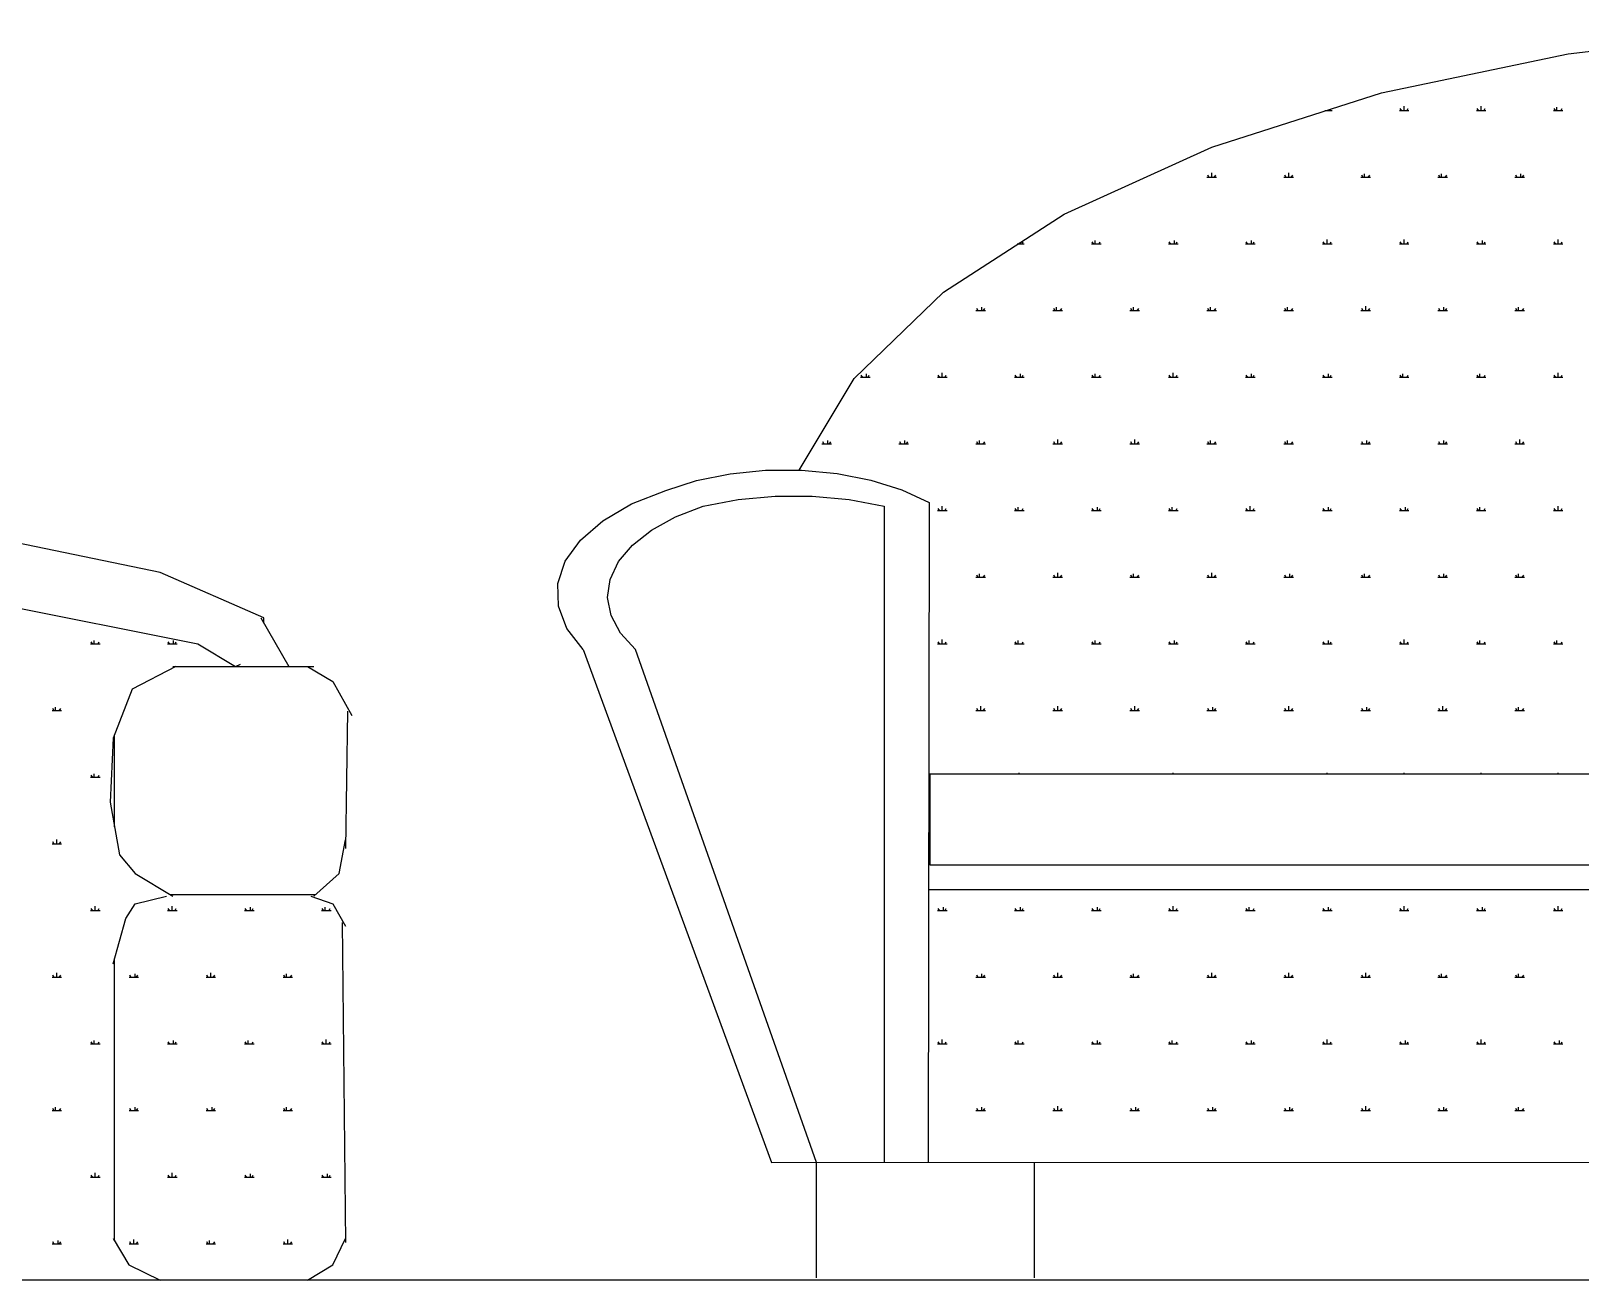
# Model space of a CAD drawing. Header units: inches. Extents: x 6 to 48.5, y 12.5 to 37.3.
# Drawn here: x 8.425 to 9.43, y 33.115 to 33.926 of the extents above; entities that cross this region are included whole.
import ezdxf

# ---------------------------------------------------------------- set-up
doc = ezdxf.new("R2010")
doc.units = ezdxf.units.IN
doc.header["$MEASUREMENT"] = 0
doc.layers.add('1', color=1, linetype='Continuous')

msp = doc.modelspace()

# ---------------------------------------------------------------- linework, layer by layer
at = {"layer": '1'}
for p, q in [((9.4227, 33.9116), (9.5507, 33.9265)), ((9.3016, 33.8862), (9.4227, 33.9116)), ((9.1913, 33.8511), (9.3016, 33.8862)), ((9.2647, 33.8745), (9.2647, 33.8745)), ((9.2694, 33.8745), (9.2647, 33.8745)), ((9.2663, 33.8745), (9.2663, 33.875)), ((9.2679, 33.8745), (9.2686, 33.8757)), ((9.3194, 33.8745), (9.3132, 33.8745)), ((9.3147, 33.8745), (9.3137, 33.8762)), ((9.3163, 33.8745), (9.3163, 33.8776)), ((9.3179, 33.8745), (9.3189, 33.8762)), ((9.3694, 33.8745), (9.3632, 33.8745)), ((9.3647, 33.8745), (9.3637, 33.8762)), ((9.3663, 33.8745), (9.3663, 33.8776)), ((9.3679, 33.8745), (9.3689, 33.8762)), ((9.4194, 33.8745), (9.4132, 33.8745)), ((9.4147, 33.8745), (9.4137, 33.8762)), ((9.4155, 33.8745), (9.4155, 33.877)), ((9.4179, 33.8745), (9.4189, 33.8762)), ((9.0954, 33.8075), (9.1913, 33.8511)), ((9.1944, 33.8312), (9.1882, 33.8312)), ((9.1897, 33.8312), (9.1887, 33.8329)), ((9.1913, 33.8312), (9.1913, 33.8343)), ((9.1929, 33.8312), (9.1939, 33.8329)), ((9.2444, 33.8312), (9.2382, 33.8312)), ((9.2397, 33.8312), (9.2387, 33.8329)), ((9.2413, 33.8312), (9.2413, 33.8343)), ((9.2429, 33.8312), (9.2439, 33.8329)), ((9.2944, 33.8312), (9.2882, 33.8312)), ((9.2897, 33.8312), (9.2887, 33.8329)), ((9.2905, 33.8312), (9.2905, 33.8337)), ((9.2929, 33.8312), (9.2939, 33.8329)), ((9.3444, 33.8312), (9.3382, 33.8312)), ((9.3397, 33.8312), (9.3387, 33.8329)), ((9.3405, 33.8312), (9.3405, 33.8337)), ((9.3429, 33.8312), (9.3439, 33.8329)), ((9.3944, 33.8312), (9.3882, 33.8312)), ((9.3897, 33.8312), (9.3887, 33.8329)), ((9.3921, 33.8312), (9.3921, 33.8337)), ((9.3929, 33.8312), (9.3939, 33.8329)), ((9.0172, 33.7569), (9.0954, 33.8075)), ((9.0671, 33.7879), (9.0671, 33.7892)), ((9.0679, 33.7879), (9.0689, 33.7896)), ((9.1147, 33.7879), (9.1137, 33.7896)), ((9.1155, 33.7879), (9.1155, 33.7904)), ((9.1179, 33.7879), (9.1189, 33.7896)), ((9.1647, 33.7879), (9.1637, 33.7896)), ((9.1671, 33.7879), (9.1671, 33.7904)), ((9.1679, 33.7879), (9.1689, 33.7896)), ((9.2147, 33.7879), (9.2137, 33.7896)), ((9.2171, 33.7879), (9.2171, 33.7904)), ((9.2179, 33.7879), (9.2189, 33.7896)), ((9.2647, 33.7879), (9.2637, 33.7896)), ((9.2663, 33.7879), (9.2663, 33.791)), ((9.2679, 33.7879), (9.2689, 33.7896)), ((9.3147, 33.7879), (9.3137, 33.7896)), ((9.3163, 33.7879), (9.3163, 33.791)), ((9.3179, 33.7879), (9.3189, 33.7896)), ((9.3647, 33.7879), (9.3637, 33.7896)), ((9.3671, 33.7879), (9.3671, 33.7904)), ((9.3679, 33.7879), (9.3689, 33.7896)), ((9.4147, 33.7879), (9.4137, 33.7896)), ((9.4163, 33.7879), (9.4163, 33.791)), ((9.4179, 33.7879), (9.4189, 33.7896)), ((9.0694, 33.7879), (9.065, 33.7879)), ((9.1194, 33.7879), (9.1132, 33.7879)), ((9.1694, 33.7879), (9.1632, 33.7879)), ((9.2194, 33.7879), (9.2132, 33.7879)), ((9.2694, 33.7879), (9.2632, 33.7879)), ((9.3194, 33.7879), (9.3132, 33.7879)), ((9.3694, 33.7879), (9.3632, 33.7879)), ((9.4194, 33.7879), (9.4132, 33.7879)), ((8.9592, 33.7008), (9.0172, 33.7569)), ((9.0444, 33.7446), (9.0382, 33.7446)), ((9.0397, 33.7446), (9.0387, 33.7463)), ((9.0421, 33.7446), (9.0421, 33.7471)), ((9.0429, 33.7446), (9.0439, 33.7463)), ((9.0944, 33.7446), (9.0882, 33.7446)), ((9.0897, 33.7446), (9.0887, 33.7463)), ((9.0905, 33.7446), (9.0905, 33.7471)), ((9.0929, 33.7446), (9.0939, 33.7463)), ((9.1444, 33.7446), (9.1382, 33.7446)), ((9.1397, 33.7446), (9.1387, 33.7463)), ((9.1405, 33.7446), (9.1405, 33.7471)), ((9.1429, 33.7446), (9.1439, 33.7463)), ((9.1944, 33.7446), (9.1882, 33.7446)), ((9.1897, 33.7446), (9.1887, 33.7463)), ((9.1905, 33.7446), (9.1905, 33.7471)), ((9.1929, 33.7446), (9.1939, 33.7463)), ((9.2444, 33.7446), (9.2382, 33.7446)), ((9.2397, 33.7446), (9.2387, 33.7463)), ((9.2405, 33.7446), (9.2405, 33.7471)), ((9.2429, 33.7446), (9.2439, 33.7463)), ((9.2944, 33.7446), (9.2882, 33.7446)), ((9.2897, 33.7446), (9.2887, 33.7463)), ((9.2913, 33.7446), (9.2913, 33.7477)), ((9.2929, 33.7446), (9.2939, 33.7463)), ((9.3444, 33.7446), (9.3382, 33.7446)), ((9.3397, 33.7446), (9.3387, 33.7463)), ((9.3421, 33.7446), (9.3421, 33.7471)), ((9.3429, 33.7446), (9.3439, 33.7463)), ((9.3944, 33.7446), (9.3882, 33.7446)), ((9.3897, 33.7446), (9.3887, 33.7463)), ((9.3905, 33.7446), (9.3905, 33.7471)), ((9.3929, 33.7446), (9.3939, 33.7463)), ((8.9233, 33.6411), (8.9592, 33.7008)), ((8.9694, 33.7013), (8.9632, 33.7013)), ((8.9647, 33.7013), (8.9637, 33.703)), ((8.9671, 33.7013), (8.9671, 33.7038)), ((8.9679, 33.7013), (8.9689, 33.703)), ((9.0194, 33.7013), (9.0132, 33.7013)), ((9.0147, 33.7013), (9.0137, 33.703)), ((9.0163, 33.7013), (9.0163, 33.7044)), ((9.0179, 33.7013), (9.0189, 33.703)), ((9.0694, 33.7013), (9.0632, 33.7013)), ((9.0647, 33.7013), (9.0637, 33.703)), ((9.0671, 33.7013), (9.0671, 33.7038)), ((9.0679, 33.7013), (9.0689, 33.703)), ((9.1194, 33.7013), (9.1132, 33.7013)), ((9.1147, 33.7013), (9.1137, 33.703)), ((9.1155, 33.7013), (9.1155, 33.7038)), ((9.1179, 33.7013), (9.1189, 33.703)), ((9.1694, 33.7013), (9.1632, 33.7013)), ((9.1647, 33.7013), (9.1637, 33.703)), ((9.1663, 33.7013), (9.1663, 33.7044)), ((9.1679, 33.7013), (9.1689, 33.703)), ((9.2194, 33.7013), (9.2132, 33.7013)), ((9.2147, 33.7013), (9.2137, 33.703)), ((9.2171, 33.7013), (9.2171, 33.7038)), ((9.2179, 33.7013), (9.2189, 33.703)), ((9.2694, 33.7013), (9.2632, 33.7013)), ((9.2647, 33.7013), (9.2637, 33.703)), ((9.2671, 33.7013), (9.2671, 33.7038)), ((9.2679, 33.7013), (9.2689, 33.703)), ((9.3194, 33.7013), (9.3132, 33.7013)), ((9.3147, 33.7013), (9.3137, 33.703)), ((9.3155, 33.7013), (9.3155, 33.7038)), ((9.3179, 33.7013), (9.3189, 33.703)), ((9.3694, 33.7013), (9.3632, 33.7013)), ((9.3647, 33.7013), (9.3637, 33.703)), ((9.3655, 33.7013), (9.3655, 33.7038)), ((9.3679, 33.7013), (9.3689, 33.703)), ((9.4194, 33.7013), (9.4132, 33.7013)), ((9.4147, 33.7013), (9.4137, 33.703)), ((9.4163, 33.7013), (9.4163, 33.7044)), ((9.4179, 33.7013), (9.4189, 33.703)), ((8.9397, 33.658), (8.9387, 33.6597)), ((8.9421, 33.658), (8.9421, 33.6605)), ((8.9429, 33.658), (8.9439, 33.6597)), ((8.9897, 33.658), (8.9887, 33.6597)), ((8.9921, 33.658), (8.9921, 33.6605)), ((8.9929, 33.658), (8.9939, 33.6597)), ((9.0397, 33.658), (9.0387, 33.6597)), ((9.0405, 33.658), (9.0405, 33.6605)), ((9.0429, 33.658), (9.0439, 33.6597)), ((9.0897, 33.658), (9.0887, 33.6597)), ((9.0913, 33.658), (9.0913, 33.6611)), ((9.0929, 33.658), (9.0939, 33.6597)), ((9.1397, 33.658), (9.1387, 33.6597)), ((9.1413, 33.658), (9.1413, 33.6611)), ((9.1429, 33.658), (9.1439, 33.6597)), ((9.1897, 33.658), (9.1887, 33.6597)), ((9.1905, 33.658), (9.1905, 33.6605)), ((9.1929, 33.658), (9.1939, 33.6597)), ((9.2397, 33.658), (9.2387, 33.6597)), ((9.2405, 33.658), (9.2405, 33.6605)), ((9.2429, 33.658), (9.2439, 33.6597)), ((9.2897, 33.658), (9.2887, 33.6597)), ((9.2921, 33.658), (9.2921, 33.6605)), ((9.2929, 33.658), (9.2939, 33.6597)), ((9.3397, 33.658), (9.3387, 33.6597)), ((9.3421, 33.658), (9.3421, 33.6605)), ((9.3429, 33.658), (9.3439, 33.6597)), ((9.3897, 33.658), (9.3887, 33.6597)), ((9.3913, 33.658), (9.3913, 33.6611)), ((9.3929, 33.658), (9.3939, 33.6597)), ((8.9444, 33.658), (8.9382, 33.658)), ((8.9944, 33.658), (8.9882, 33.658)), ((9.0444, 33.658), (9.0382, 33.658)), ((9.0944, 33.658), (9.0882, 33.658)), ((9.1444, 33.658), (9.1382, 33.658)), ((9.1944, 33.658), (9.1882, 33.658)), ((9.2444, 33.658), (9.2382, 33.658)), ((9.2944, 33.658), (9.2882, 33.658)), ((9.3444, 33.658), (9.3382, 33.658)), ((9.3944, 33.658), (9.3882, 33.658)), ((8.8567, 33.6345), (8.8786, 33.6388)), ((8.8786, 33.6388), (8.9016, 33.6411)), ((8.9016, 33.6411), (8.9249, 33.6411)), ((8.9249, 33.6411), (8.948, 33.639)), ((8.948, 33.639), (8.9699, 33.6347)), ((8.8145, 33.6193), (8.8367, 33.6281)), ((8.8367, 33.6281), (8.8567, 33.6345)), ((8.9699, 33.6347), (8.99, 33.6284)), ((8.99, 33.6284), (9.0078, 33.6203)), ((8.7958, 33.6084), (8.8145, 33.6193)), ((8.861, 33.6178), (8.8838, 33.6221)), ((8.8838, 33.6221), (8.9077, 33.6243)), ((8.9077, 33.6243), (8.9319, 33.6243)), ((8.9319, 33.6243), (8.9558, 33.6221)), ((8.9558, 33.6221), (8.9786, 33.6178)), ((9.0078, 33.6203), (9.0071, 33.1917)), ((8.7813, 33.5958), (8.7958, 33.6084)), ((8.8275, 33.6023), (8.843, 33.6108)), ((8.843, 33.6108), (8.861, 33.6178)), ((8.9786, 33.6178), (8.9786, 33.1916)), ((9.0194, 33.6147), (9.0132, 33.6147)), ((9.0147, 33.6147), (9.0137, 33.6164)), ((9.0163, 33.6147), (9.0163, 33.6178)), ((9.0179, 33.6147), (9.0189, 33.6164)), ((9.0694, 33.6147), (9.0632, 33.6147)), ((9.0647, 33.6147), (9.0637, 33.6164)), ((9.0655, 33.6147), (9.0655, 33.6172)), ((9.0679, 33.6147), (9.0689, 33.6164)), ((9.1194, 33.6147), (9.1132, 33.6147)), ((9.1147, 33.6147), (9.1137, 33.6164)), ((9.1171, 33.6147), (9.1171, 33.6172)), ((9.1179, 33.6147), (9.1189, 33.6164)), ((9.1694, 33.6147), (9.1632, 33.6147)), ((9.1647, 33.6147), (9.1637, 33.6164)), ((9.1655, 33.6147), (9.1655, 33.6172)), ((9.1679, 33.6147), (9.1689, 33.6164)), ((9.2194, 33.6147), (9.2132, 33.6147)), ((9.2147, 33.6147), (9.2137, 33.6164)), ((9.2163, 33.6147), (9.2163, 33.6178)), ((9.2179, 33.6147), (9.2189, 33.6164)), ((9.2694, 33.6147), (9.2632, 33.6147)), ((9.2647, 33.6147), (9.2637, 33.6164)), ((9.2671, 33.6147), (9.2671, 33.6172)), ((9.2679, 33.6147), (9.2689, 33.6164)), ((9.3194, 33.6147), (9.3132, 33.6147)), ((9.3147, 33.6147), (9.3137, 33.6164)), ((9.3171, 33.6147), (9.3171, 33.6172)), ((9.3179, 33.6147), (9.3189, 33.6164)), ((9.3694, 33.6147), (9.3632, 33.6147)), ((9.3647, 33.6147), (9.3637, 33.6164)), ((9.3655, 33.6147), (9.3655, 33.6172)), ((9.3679, 33.6147), (9.3689, 33.6164)), ((9.4194, 33.6147), (9.4132, 33.6147)), ((9.4147, 33.6147), (9.4137, 33.6164)), ((9.4163, 33.6147), (9.4163, 33.6178)), ((9.4179, 33.6147), (9.4189, 33.6164)), ((8.5085, 33.5748), (8.3903, 33.5992)), ((8.8151, 33.5926), (8.8275, 33.6023)), ((8.7714, 33.5821), (8.7813, 33.5958)), ((8.806, 33.5818), (8.8151, 33.5926)), ((8.7666, 33.5676), (8.7714, 33.5821)), ((8.8006, 33.5703), (8.806, 33.5818)), ((8.8102, 33.5867), (8.8102, 33.5867)), ((8.5757, 33.5454), (8.5085, 33.5748)), ((8.767, 33.5528), (8.7666, 33.5676)), ((8.799, 33.5585), (8.8006, 33.5703)), ((9.0444, 33.5714), (9.0382, 33.5714)), ((9.0397, 33.5714), (9.0387, 33.5731)), ((9.0405, 33.5714), (9.0405, 33.5739)), ((9.0429, 33.5714), (9.0439, 33.5731)), ((9.0944, 33.5714), (9.0882, 33.5714)), ((9.0897, 33.5714), (9.0887, 33.5731)), ((9.0913, 33.5714), (9.0913, 33.5745)), ((9.0929, 33.5714), (9.0939, 33.5731)), ((9.1444, 33.5714), (9.1382, 33.5714)), ((9.1397, 33.5714), (9.1387, 33.5731)), ((9.1405, 33.5714), (9.1405, 33.5739)), ((9.1429, 33.5714), (9.1439, 33.5731)), ((9.1944, 33.5714), (9.1882, 33.5714)), ((9.1897, 33.5714), (9.1887, 33.5731)), ((9.1913, 33.5714), (9.1913, 33.5745)), ((9.1929, 33.5714), (9.1939, 33.5731)), ((9.2444, 33.5714), (9.2382, 33.5714)), ((9.2397, 33.5714), (9.2387, 33.5731)), ((9.2421, 33.5714), (9.2421, 33.5739)), ((9.2429, 33.5714), (9.2439, 33.5731)), ((9.2944, 33.5714), (9.2882, 33.5714)), ((9.2897, 33.5714), (9.2887, 33.5731)), ((9.2905, 33.5714), (9.2905, 33.5739)), ((9.2929, 33.5714), (9.2939, 33.5731)), ((9.3444, 33.5714), (9.3382, 33.5714)), ((9.3397, 33.5714), (9.3387, 33.5731)), ((9.3421, 33.5714), (9.3421, 33.5739)), ((9.3429, 33.5714), (9.3439, 33.5731)), ((9.3944, 33.5714), (9.3882, 33.5714)), ((9.3897, 33.5714), (9.3887, 33.5731)), ((9.3905, 33.5714), (9.3905, 33.5739)), ((9.3929, 33.5714), (9.3939, 33.5731)), ((8.374, 33.5601), (8.5329, 33.5283)), ((8.8013, 33.5468), (8.799, 33.5585)), ((8.7726, 33.5384), (8.767, 33.5528)), ((8.5737, 33.5454), (8.592, 33.5136)), ((8.5757, 33.5419), (8.5757, 33.5454)), ((8.7831, 33.5248), (8.7726, 33.5384)), ((8.8074, 33.5354), (8.8013, 33.5468)), ((8.4694, 33.5281), (8.4632, 33.5281)), ((8.4647, 33.5281), (8.4637, 33.5298)), ((8.4655, 33.5281), (8.4655, 33.5306)), ((8.4679, 33.5281), (8.4689, 33.5298)), ((8.5194, 33.5281), (8.5132, 33.5281)), ((8.5147, 33.5281), (8.5137, 33.5298)), ((8.5171, 33.5281), (8.5171, 33.5306)), ((8.5179, 33.5281), (8.5189, 33.5298)), ((8.5329, 33.5283), (8.5574, 33.5136)), ((8.8172, 33.5248), (8.8074, 33.5354)), ((9.0194, 33.5281), (9.0132, 33.5281)), ((9.0147, 33.5281), (9.0137, 33.5298)), ((9.0163, 33.5281), (9.0163, 33.5312)), ((9.0179, 33.5281), (9.0189, 33.5298)), ((9.0694, 33.5281), (9.0632, 33.5281)), ((9.0647, 33.5281), (9.0637, 33.5298)), ((9.0655, 33.5281), (9.0655, 33.5306)), ((9.0679, 33.5281), (9.0689, 33.5298)), ((9.1194, 33.5281), (9.1132, 33.5281)), ((9.1147, 33.5281), (9.1137, 33.5298)), ((9.1155, 33.5281), (9.1155, 33.5306)), ((9.1179, 33.5281), (9.1189, 33.5298)), ((9.1694, 33.5281), (9.1632, 33.5281)), ((9.1647, 33.5281), (9.1637, 33.5298)), ((9.1671, 33.5281), (9.1671, 33.5306)), ((9.1679, 33.5281), (9.1689, 33.5298)), ((9.2194, 33.5281), (9.2132, 33.5281)), ((9.2147, 33.5281), (9.2137, 33.5298)), ((9.2155, 33.5281), (9.2155, 33.5306)), ((9.2179, 33.5281), (9.2189, 33.5298)), ((9.2694, 33.5281), (9.2632, 33.5281)), ((9.2647, 33.5281), (9.2637, 33.5298)), ((9.2671, 33.5281), (9.2671, 33.5306)), ((9.2679, 33.5281), (9.2689, 33.5298)), ((9.3194, 33.5281), (9.3132, 33.5281)), ((9.3147, 33.5281), (9.3137, 33.5298)), ((9.3163, 33.5281), (9.3163, 33.5312)), ((9.3179, 33.5281), (9.3189, 33.5298)), ((9.3694, 33.5281), (9.3632, 33.5281)), ((9.3647, 33.5281), (9.3637, 33.5298)), ((9.3655, 33.5281), (9.3655, 33.5306)), ((9.3679, 33.5281), (9.3689, 33.5298)), ((9.4194, 33.5281), (9.4132, 33.5281)), ((9.4147, 33.5281), (9.4137, 33.5298)), ((9.4155, 33.5281), (9.4155, 33.5306)), ((9.4179, 33.5281), (9.4189, 33.5298)), ((8.7831, 33.5248), (8.9055, 33.1916)), ((8.9347, 33.1916), (8.8172, 33.5248)), ((8.5187, 33.5136), (8.4902, 33.499)), ((8.5166, 33.5136), (8.6083, 33.5136)), ((8.5574, 33.5136), (8.5605, 33.5153)), ((8.6042, 33.5136), (8.6205, 33.5039)), ((8.4902, 33.499), (8.4779, 33.4672)), ((8.6205, 33.5039), (8.6328, 33.4819)), ((8.4405, 33.4848), (8.4405, 33.4873)), ((9.0413, 33.4848), (9.0413, 33.4879)), ((9.0913, 33.4848), (9.0913, 33.4879)), ((9.1413, 33.4848), (9.1413, 33.4879)), ((9.1921, 33.4848), (9.1921, 33.4873)), ((9.2413, 33.4848), (9.2413, 33.4879)), ((9.2921, 33.4848), (9.2921, 33.4873)), ((9.3413, 33.4848), (9.3413, 33.4879)), ((9.3905, 33.4848), (9.3905, 33.4873)), ((8.4444, 33.4848), (8.4382, 33.4848)), ((8.4397, 33.4848), (8.4387, 33.4865)), ((8.4429, 33.4848), (8.4439, 33.4865)), ((8.6301, 33.4847), (8.6287, 33.3955)), ((9.0444, 33.4848), (9.0382, 33.4848)), ((9.0397, 33.4848), (9.0387, 33.4865)), ((9.0429, 33.4848), (9.0439, 33.4865)), ((9.0944, 33.4848), (9.0882, 33.4848)), ((9.0897, 33.4848), (9.0887, 33.4865)), ((9.0929, 33.4848), (9.0939, 33.4865)), ((9.1444, 33.4848), (9.1382, 33.4848)), ((9.1397, 33.4848), (9.1387, 33.4865)), ((9.1429, 33.4848), (9.1439, 33.4865)), ((9.1944, 33.4848), (9.1882, 33.4848)), ((9.1897, 33.4848), (9.1887, 33.4865)), ((9.1929, 33.4848), (9.1939, 33.4865)), ((9.2444, 33.4848), (9.2382, 33.4848)), ((9.2397, 33.4848), (9.2387, 33.4865)), ((9.2429, 33.4848), (9.2439, 33.4865)), ((9.2944, 33.4848), (9.2882, 33.4848)), ((9.2897, 33.4848), (9.2887, 33.4865)), ((9.2929, 33.4848), (9.2939, 33.4865)), ((9.3444, 33.4848), (9.3382, 33.4848)), ((9.3397, 33.4848), (9.3387, 33.4865)), ((9.3429, 33.4848), (9.3439, 33.4865)), ((9.3944, 33.4848), (9.3882, 33.4848)), ((9.3897, 33.4848), (9.3887, 33.4865)), ((9.3929, 33.4848), (9.3939, 33.4865)), ((8.4779, 33.4672), (8.4759, 33.4256)), ((8.4788, 33.4095), (8.4788, 33.4694)), ((8.4694, 33.4415), (8.4632, 33.4415)), ((8.4647, 33.4415), (8.4637, 33.4432)), ((8.4655, 33.4415), (8.4655, 33.444)), ((8.4679, 33.4415), (8.4689, 33.4432)), ((10.7077, 33.4438), (9.0082, 33.4438)), ((9.0082, 33.4438), (9.0082, 33.3849)), ((9.0171, 33.4438), (9.0171, 33.444)), ((9.0663, 33.4438), (9.0663, 33.4446)), ((9.1171, 33.4438), (9.1171, 33.444)), ((9.1663, 33.4438), (9.1663, 33.4446)), ((9.2171, 33.4438), (9.2171, 33.444)), ((9.2663, 33.4438), (9.2663, 33.4446)), ((9.3163, 33.4438), (9.3163, 33.4446)), ((9.3663, 33.4438), (9.3663, 33.4446)), ((9.4163, 33.4438), (9.4163, 33.4446)), ((8.4759, 33.4256), (8.482, 33.3914)), ((8.4444, 33.3982), (8.4382, 33.3982)), ((8.4397, 33.3982), (8.4387, 33.3999)), ((8.4413, 33.3982), (8.4413, 33.4013)), ((8.4429, 33.3982), (8.4439, 33.3999)), ((8.6246, 33.3792), (8.6287, 33.4012)), ((8.482, 33.3914), (8.4922, 33.3792)), ((8.4922, 33.3792), (8.5166, 33.3645)), ((8.6083, 33.3645), (8.6246, 33.3792)), ((9.0082, 33.3849), (10.7077, 33.3849)), ((10.7066, 33.3686), (9.0071, 33.3686)), ((8.4647, 33.3549), (8.4637, 33.3566)), ((8.4663, 33.3549), (8.4663, 33.358)), ((8.4679, 33.3549), (8.4689, 33.3566)), ((8.4861, 33.3499), (8.4922, 33.3596)), ((8.4922, 33.3596), (8.5126, 33.3645)), ((8.5147, 33.3549), (8.5137, 33.3566)), ((8.6092, 33.3653), (8.5153, 33.3653)), ((8.5163, 33.3549), (8.5163, 33.358)), ((8.5179, 33.3549), (8.5189, 33.3566)), ((8.5647, 33.3549), (8.5637, 33.3566)), ((8.5671, 33.3549), (8.5671, 33.3574)), ((8.5679, 33.3549), (8.5689, 33.3566)), ((8.6063, 33.3645), (8.6205, 33.3596)), ((8.6147, 33.3549), (8.6137, 33.3566)), ((8.6155, 33.3549), (8.6155, 33.3574)), ((8.6179, 33.3549), (8.6189, 33.3566)), ((8.6205, 33.3596), (8.6287, 33.345)), ((9.0147, 33.3549), (9.0137, 33.3566)), ((9.0171, 33.3549), (9.0171, 33.3574)), ((9.0179, 33.3549), (9.0189, 33.3566)), ((9.0647, 33.3549), (9.0637, 33.3566)), ((9.0671, 33.3549), (9.0671, 33.3574)), ((9.0679, 33.3549), (9.0689, 33.3566)), ((9.1147, 33.3549), (9.1137, 33.3566)), ((9.1171, 33.3549), (9.1171, 33.3574)), ((9.1179, 33.3549), (9.1189, 33.3566)), ((9.1647, 33.3549), (9.1637, 33.3566)), ((9.1663, 33.3549), (9.1663, 33.358)), ((9.1679, 33.3549), (9.1689, 33.3566)), ((9.2147, 33.3549), (9.2137, 33.3566)), ((9.2155, 33.3549), (9.2155, 33.3574)), ((9.2179, 33.3549), (9.2189, 33.3566)), ((9.2647, 33.3549), (9.2637, 33.3566)), ((9.2671, 33.3549), (9.2671, 33.3574)), ((9.2679, 33.3549), (9.2689, 33.3566)), ((9.3147, 33.3549), (9.3137, 33.3566)), ((9.3163, 33.3549), (9.3163, 33.358)), ((9.3179, 33.3549), (9.3189, 33.3566)), ((9.3647, 33.3549), (9.3637, 33.3566)), ((9.3671, 33.3549), (9.3671, 33.3574)), ((9.3679, 33.3549), (9.3689, 33.3566)), ((9.4147, 33.3549), (9.4137, 33.3566)), ((9.4163, 33.3549), (9.4163, 33.358)), ((9.4179, 33.3549), (9.4189, 33.3566)), ((8.4694, 33.3549), (8.4632, 33.3549)), ((8.4779, 33.3205), (8.4861, 33.3499)), ((8.5194, 33.3549), (8.5132, 33.3549)), ((8.5694, 33.3549), (8.5632, 33.3549)), ((8.6194, 33.3549), (8.6132, 33.3549)), ((8.6266, 33.3474), (8.6287, 33.1396)), ((9.0194, 33.3549), (9.0132, 33.3549)), ((9.0694, 33.3549), (9.0632, 33.3549)), ((9.1194, 33.3549), (9.1132, 33.3549)), ((9.1694, 33.3549), (9.1632, 33.3549)), ((9.2194, 33.3549), (9.2132, 33.3549)), ((9.2694, 33.3549), (9.2632, 33.3549)), ((9.3194, 33.3549), (9.3132, 33.3549)), ((9.3694, 33.3549), (9.3632, 33.3549)), ((9.4194, 33.3549), (9.4132, 33.3549)), ((8.4788, 33.1406), (8.4788, 33.3236)), ((8.4444, 33.3116), (8.4382, 33.3116)), ((8.4397, 33.3116), (8.4387, 33.3133)), ((8.4413, 33.3116), (8.4413, 33.3147)), ((8.4429, 33.3116), (8.4439, 33.3133)), ((8.4944, 33.3116), (8.4882, 33.3116)), ((8.4897, 33.3116), (8.4887, 33.3133)), ((8.4921, 33.3116), (8.4921, 33.3141)), ((8.4929, 33.3116), (8.4939, 33.3133)), ((8.5444, 33.3116), (8.5382, 33.3116)), ((8.5397, 33.3116), (8.5387, 33.3133)), ((8.5413, 33.3116), (8.5413, 33.3147)), ((8.5429, 33.3116), (8.5439, 33.3133)), ((8.5944, 33.3116), (8.5882, 33.3116)), ((8.5897, 33.3116), (8.5887, 33.3133)), ((8.5905, 33.3116), (8.5905, 33.3141)), ((8.5929, 33.3116), (8.5939, 33.3133)), ((9.0444, 33.3116), (9.0382, 33.3116)), ((9.0397, 33.3116), (9.0387, 33.3133)), ((9.0421, 33.3116), (9.0421, 33.3141)), ((9.0429, 33.3116), (9.0439, 33.3133)), ((9.0944, 33.3116), (9.0882, 33.3116)), ((9.0897, 33.3116), (9.0887, 33.3133)), ((9.0913, 33.3116), (9.0913, 33.3147)), ((9.0929, 33.3116), (9.0939, 33.3133)), ((9.1444, 33.3116), (9.1382, 33.3116)), ((9.1397, 33.3116), (9.1387, 33.3133)), ((9.1405, 33.3116), (9.1405, 33.3141)), ((9.1429, 33.3116), (9.1439, 33.3133)), ((9.1944, 33.3116), (9.1882, 33.3116)), ((9.1897, 33.3116), (9.1887, 33.3133)), ((9.1913, 33.3116), (9.1913, 33.3147)), ((9.1929, 33.3116), (9.1939, 33.3133)), ((9.2444, 33.3116), (9.2382, 33.3116)), ((9.2397, 33.3116), (9.2387, 33.3133)), ((9.2413, 33.3116), (9.2413, 33.3147)), ((9.2429, 33.3116), (9.2439, 33.3133)), ((9.2944, 33.3116), (9.2882, 33.3116)), ((9.2897, 33.3116), (9.2887, 33.3133)), ((9.2913, 33.3116), (9.2913, 33.3147)), ((9.2929, 33.3116), (9.2939, 33.3133)), ((9.3444, 33.3116), (9.3382, 33.3116)), ((9.3397, 33.3116), (9.3387, 33.3133)), ((9.3405, 33.3116), (9.3405, 33.3141)), ((9.3429, 33.3116), (9.3439, 33.3133)), ((9.3944, 33.3116), (9.3882, 33.3116)), ((9.3897, 33.3116), (9.3887, 33.3133)), ((9.3905, 33.3116), (9.3905, 33.3141)), ((9.3929, 33.3116), (9.3939, 33.3133)), ((8.4694, 33.2683), (8.4632, 33.2683)), ((8.4647, 33.2683), (8.4637, 33.27)), ((8.4655, 33.2683), (8.4655, 33.2708)), ((8.4679, 33.2683), (8.4689, 33.27)), ((8.5194, 33.2683), (8.5132, 33.2683)), ((8.5147, 33.2683), (8.5137, 33.27)), ((8.5171, 33.2683), (8.5171, 33.2708)), ((8.5179, 33.2683), (8.5189, 33.27)), ((8.5694, 33.2683), (8.5632, 33.2683)), ((8.5647, 33.2683), (8.5637, 33.27)), ((8.5655, 33.2683), (8.5655, 33.2708)), ((8.5679, 33.2683), (8.5689, 33.27)), ((8.6194, 33.2683), (8.6132, 33.2683)), ((8.6147, 33.2683), (8.6137, 33.27)), ((8.6163, 33.2683), (8.6163, 33.2714)), ((8.6179, 33.2683), (8.6189, 33.27)), ((9.0194, 33.2683), (9.0132, 33.2683)), ((9.0147, 33.2683), (9.0137, 33.27)), ((9.0163, 33.2683), (9.0163, 33.2714)), ((9.0179, 33.2683), (9.0189, 33.27)), ((9.0694, 33.2683), (9.0632, 33.2683)), ((9.0647, 33.2683), (9.0637, 33.27)), ((9.0655, 33.2683), (9.0655, 33.2708)), ((9.0679, 33.2683), (9.0689, 33.27)), ((9.1194, 33.2683), (9.1132, 33.2683)), ((9.1147, 33.2683), (9.1137, 33.27)), ((9.1171, 33.2683), (9.1171, 33.2708)), ((9.1179, 33.2683), (9.1189, 33.27)), ((9.1694, 33.2683), (9.1632, 33.2683)), ((9.1647, 33.2683), (9.1637, 33.27)), ((9.1655, 33.2683), (9.1655, 33.2708)), ((9.1679, 33.2683), (9.1689, 33.27)), ((9.2194, 33.2683), (9.2132, 33.2683)), ((9.2147, 33.2683), (9.2137, 33.27)), ((9.2171, 33.2683), (9.2171, 33.2708)), ((9.2179, 33.2683), (9.2189, 33.27)), ((9.2694, 33.2683), (9.2632, 33.2683)), ((9.2647, 33.2683), (9.2637, 33.27)), ((9.2663, 33.2683), (9.2663, 33.2714)), ((9.2679, 33.2683), (9.2689, 33.27)), ((9.3194, 33.2683), (9.3132, 33.2683)), ((9.3147, 33.2683), (9.3137, 33.27)), ((9.3171, 33.2683), (9.3171, 33.2708)), ((9.3179, 33.2683), (9.3189, 33.27)), ((9.3694, 33.2683), (9.3632, 33.2683)), ((9.3647, 33.2683), (9.3637, 33.27)), ((9.3663, 33.2683), (9.3663, 33.2714)), ((9.3679, 33.2683), (9.3689, 33.27)), ((9.4194, 33.2683), (9.4132, 33.2683)), ((9.4147, 33.2683), (9.4137, 33.27)), ((9.4171, 33.2683), (9.4171, 33.2708)), ((9.4179, 33.2683), (9.4189, 33.27)), ((8.4397, 33.225), (8.4387, 33.2267)), ((8.4405, 33.225), (8.4405, 33.2275)), ((8.4429, 33.225), (8.4439, 33.2267)), ((8.4897, 33.225), (8.4887, 33.2267)), ((8.4921, 33.225), (8.4921, 33.2275)), ((8.4929, 33.225), (8.4939, 33.2267)), ((8.5397, 33.225), (8.5387, 33.2267)), ((8.5421, 33.225), (8.5421, 33.2275)), ((8.5429, 33.225), (8.5439, 33.2267)), ((8.5897, 33.225), (8.5887, 33.2267)), ((8.5905, 33.225), (8.5905, 33.2275)), ((8.5929, 33.225), (8.5939, 33.2267)), ((9.0397, 33.225), (9.0387, 33.2267)), ((9.0421, 33.225), (9.0421, 33.2275)), ((9.0429, 33.225), (9.0439, 33.2267)), ((9.0897, 33.225), (9.0887, 33.2267)), ((9.0913, 33.225), (9.0913, 33.2281)), ((9.0929, 33.225), (9.0939, 33.2267)), ((9.1397, 33.225), (9.1387, 33.2267)), ((9.1421, 33.225), (9.1421, 33.2275)), ((9.1429, 33.225), (9.1439, 33.2267)), ((9.1897, 33.225), (9.1887, 33.2267)), ((9.1921, 33.225), (9.1921, 33.2275)), ((9.1929, 33.225), (9.1939, 33.2267)), ((9.2397, 33.225), (9.2387, 33.2267)), ((9.2421, 33.225), (9.2421, 33.2275)), ((9.2429, 33.225), (9.2439, 33.2267)), ((9.2897, 33.225), (9.2887, 33.2267)), ((9.2913, 33.225), (9.2913, 33.2281)), ((9.2929, 33.225), (9.2939, 33.2267)), ((9.3397, 33.225), (9.3387, 33.2267)), ((9.3421, 33.225), (9.3421, 33.2275)), ((9.3429, 33.225), (9.3439, 33.2267)), ((9.3897, 33.225), (9.3887, 33.2267)), ((9.3905, 33.225), (9.3905, 33.2275)), ((9.3929, 33.225), (9.3939, 33.2267)), ((8.4444, 33.225), (8.4382, 33.225)), ((8.4944, 33.225), (8.4882, 33.225)), ((8.5444, 33.225), (8.5382, 33.225)), ((8.5944, 33.225), (8.5882, 33.225)), ((9.0444, 33.225), (9.0382, 33.225)), ((9.0944, 33.225), (9.0882, 33.225)), ((9.1444, 33.225), (9.1382, 33.225)), ((9.1944, 33.225), (9.1882, 33.225)), ((9.2444, 33.225), (9.2382, 33.225)), ((9.2944, 33.225), (9.2882, 33.225)), ((9.3444, 33.225), (9.3382, 33.225)), ((9.3944, 33.225), (9.3882, 33.225)), ((8.9055, 33.1916), (10.7066, 33.1917)), ((8.9347, 33.1167), (8.9347, 33.1916)), ((9.076, 33.1916), (9.076, 33.1167)), ((8.4694, 33.1817), (8.4632, 33.1817)), ((8.4647, 33.1817), (8.4637, 33.1834)), ((8.4663, 33.1817), (8.4663, 33.1848)), ((8.4679, 33.1817), (8.4689, 33.1834)), ((8.5194, 33.1817), (8.5132, 33.1817)), ((8.5147, 33.1817), (8.5137, 33.1834)), ((8.5163, 33.1817), (8.5163, 33.1848)), ((8.5179, 33.1817), (8.5189, 33.1834)), ((8.5694, 33.1817), (8.5632, 33.1817)), ((8.5647, 33.1817), (8.5637, 33.1834)), ((8.5671, 33.1817), (8.5671, 33.1842)), ((8.5679, 33.1817), (8.5689, 33.1834)), ((8.6194, 33.1817), (8.6132, 33.1817)), ((8.6147, 33.1817), (8.6137, 33.1834)), ((8.6171, 33.1817), (8.6171, 33.1842)), ((8.6179, 33.1817), (8.6189, 33.1834)), ((8.4444, 33.1384), (8.4382, 33.1384)), ((8.4397, 33.1384), (8.4387, 33.1401)), ((8.4421, 33.1384), (8.4421, 33.1409)), ((8.4429, 33.1384), (8.4439, 33.1401)), ((8.4779, 33.1421), (8.4881, 33.125)), ((8.4944, 33.1384), (8.4882, 33.1384)), ((8.4897, 33.1384), (8.4887, 33.1401)), ((8.4913, 33.1384), (8.4913, 33.1415)), ((8.4929, 33.1384), (8.4939, 33.1401)), ((8.5444, 33.1384), (8.5382, 33.1384)), ((8.5397, 33.1384), (8.5387, 33.1401)), ((8.5405, 33.1384), (8.5405, 33.1409)), ((8.5429, 33.1384), (8.5439, 33.1401)), ((8.5944, 33.1384), (8.5882, 33.1384)), ((8.5897, 33.1384), (8.5887, 33.1401)), ((8.5913, 33.1384), (8.5913, 33.1415)), ((8.5929, 33.1384), (8.5939, 33.1401)), ((8.6205, 33.125), (8.6287, 33.1421)), ((8.4881, 33.125), (8.5085, 33.1152)), ((8.6042, 33.1152), (8.6205, 33.125)), ((6.3075, 33.1153), (26.6337, 33.1153))]:
    msp.add_line(p, q, dxfattribs=at)

doc.saveas('drawing.dxf')
